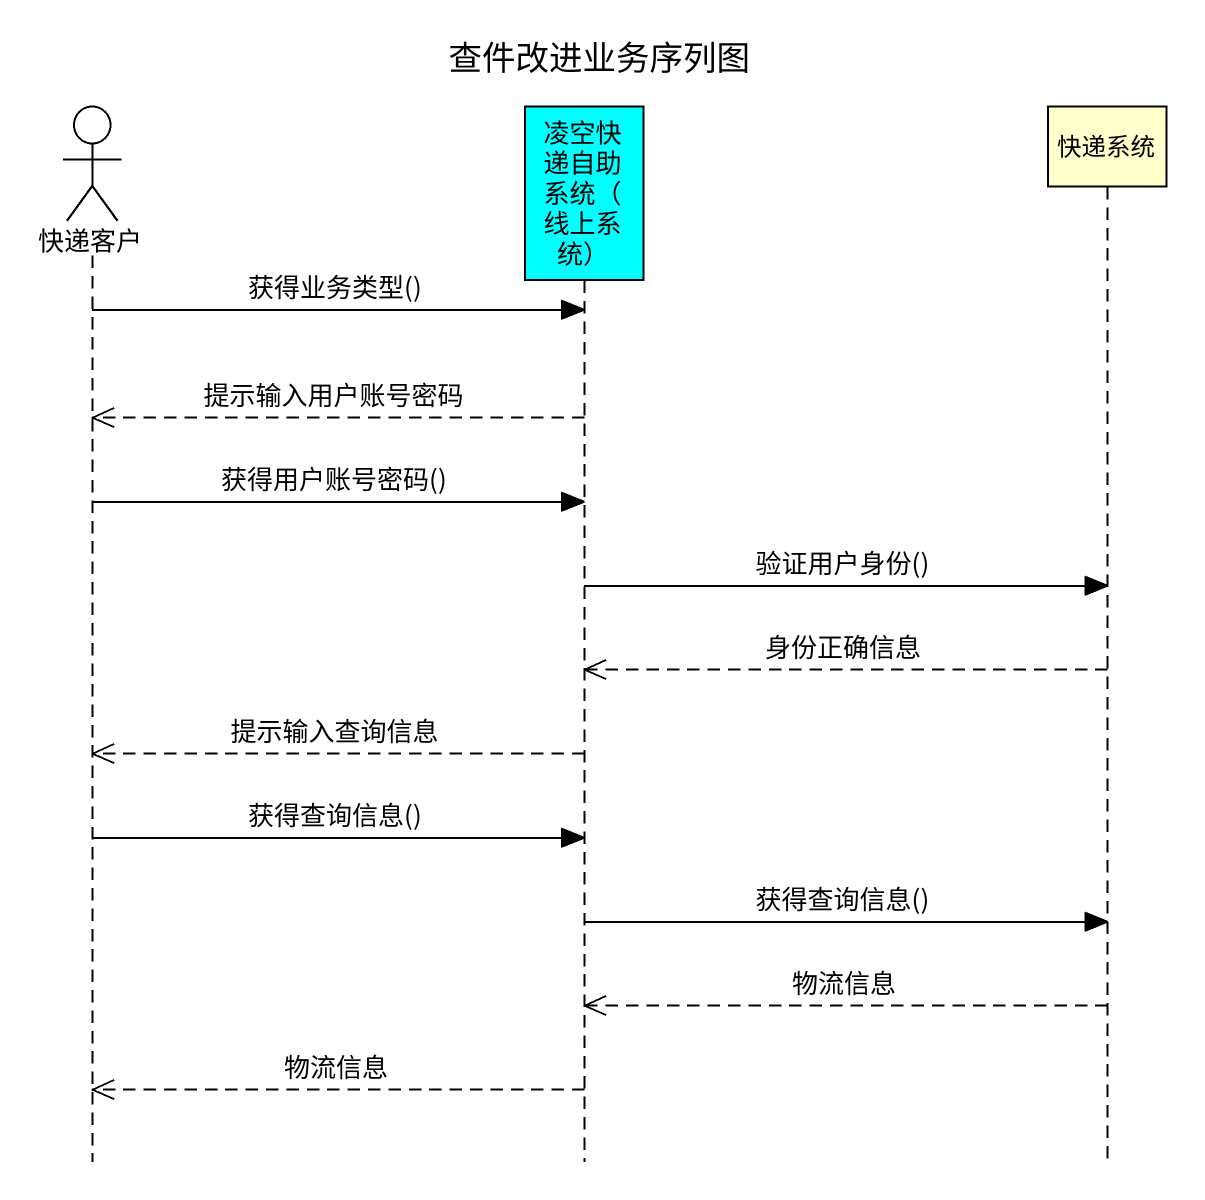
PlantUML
@startuml
title 查件改进业务序列图
hide footbox
actor 快递客户
participant "凌空快递自助系统（线上系统）" as 凌空快递自助系统_线上系统 #00FFFF
participant 快递系统

快递客户 -> 凌空快递自助系统_线上系统 : 获得业务类型()
凌空快递自助系统_线上系统 -->> 快递客户 : 提示输入用户账号密码
快递客户 -> 凌空快递自助系统_线上系统 : 获得用户账号密码()
凌空快递自助系统_线上系统 -> 快递系统 : 验证用户身份()
快递系统 -->> 凌空快递自助系统_线上系统 : 身份正确信息
凌空快递自助系统_线上系统 -->> 快递客户 : 提示输入查询信息
快递客户 -> 凌空快递自助系统_线上系统 : 获得查询信息()
凌空快递自助系统_线上系统 -> 快递系统 : 获得查询信息()
快递系统 -->> 凌空快递自助系统_线上系统 : 物流信息
凌空快递自助系统_线上系统 -->> 快递客户 : 物流信息
@enduml
